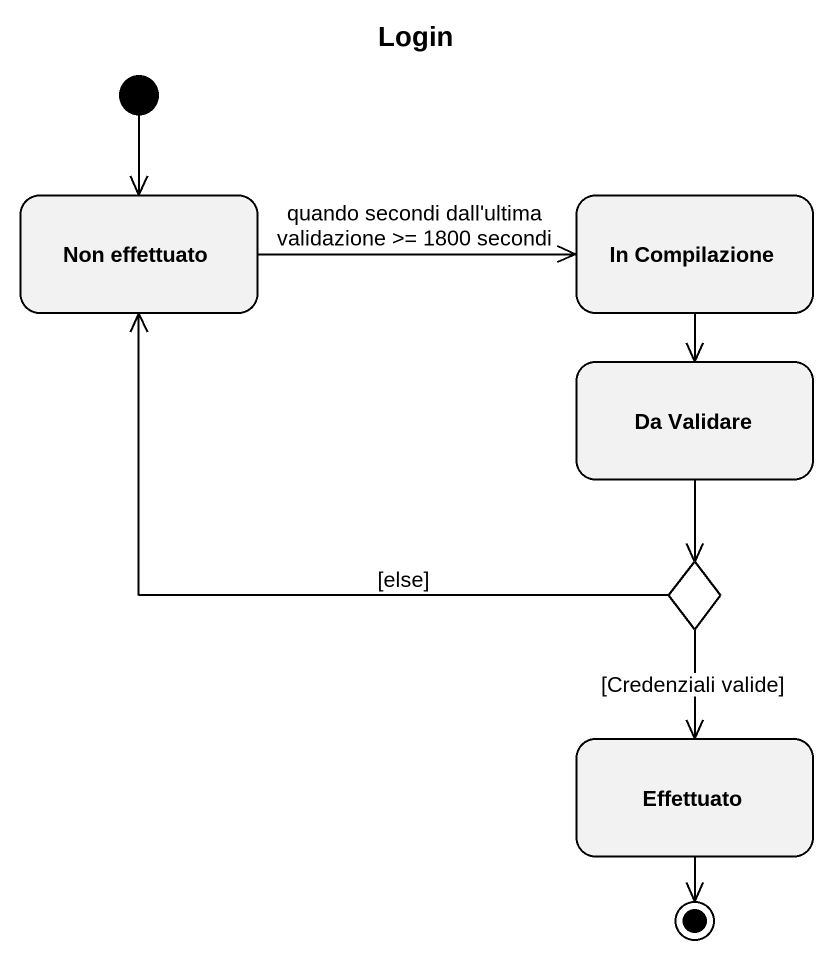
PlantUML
@startuml
title Login
hide empty description
state "Non effettuato" as Non_effettuato
state "In Compilazione" as In_Compilazione
state "Da Validare" as Da_Validare
state choice1 <<choice>>
state Effettuato
[*] --> Non_effettuato
Non_effettuato -right-> In_Compilazione : quando secondi dall'ultima validazione >= 1800 secondi
In_Compilazione --> Da_Validare
Da_Validare --> choice1
choice1 -up-> Non_effettuato : [else]
choice1 --> Effettuato : [Credenziali valide]
Effettuato --> [*]
@enduml
